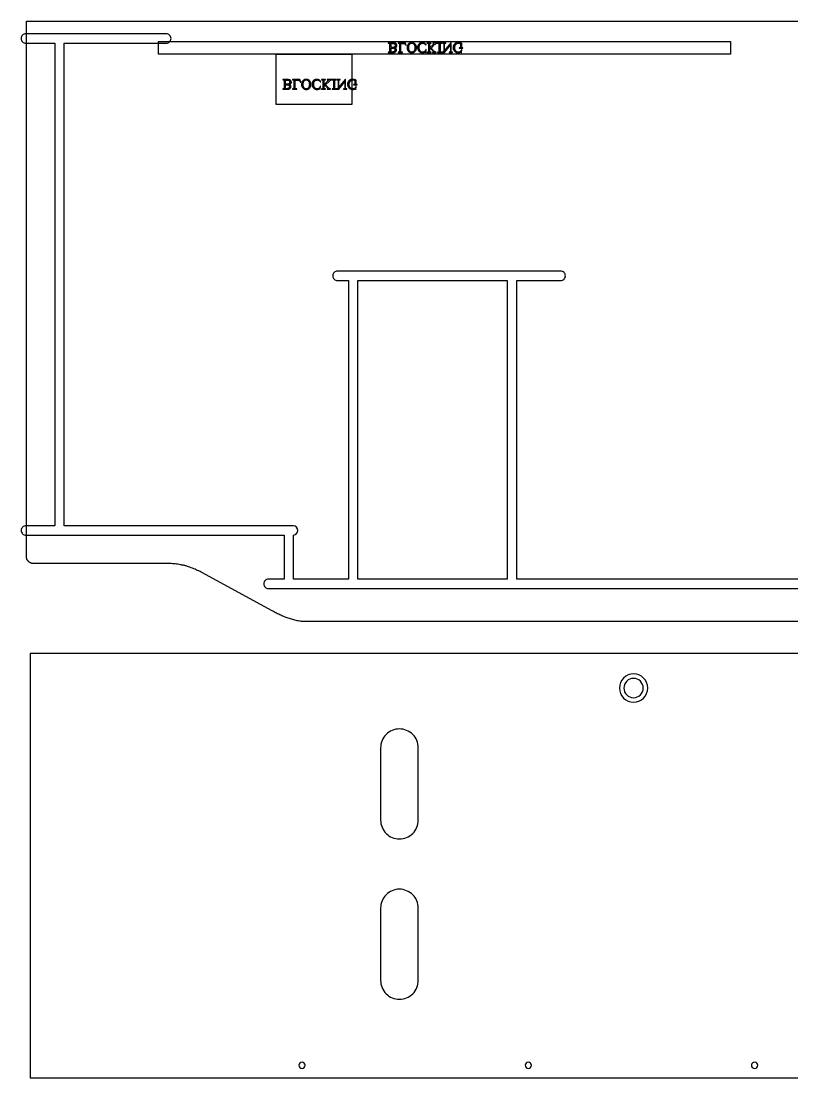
# Model space of a CAD drawing. Extents: x 3 to 160, y -23 to 46.
# Drawn here: x 97.92 to 128.57, y 2.92 to 44.93 of the extents above; entities that cross this region are included whole.
import ezdxf

# ---------------------------------------------------------------- set-up
doc = ezdxf.new("R2010")
doc.units = 0
doc.layers.add('LAYER_1', color=18, linetype='CONTINUOUS')

msp = doc.modelspace()

# ---------------------------------------------------------------- linework, layer by layer
at = {"layer": 'LAYER_1'}
msp.add_lwpolyline([(134.63, 21.059), (109.255, 21.059), (109.21, 21.06), (109.165, 21.062), (109.12, 21.065), (109.075, 21.069), (109.03, 21.074), (108.985, 21.08), (108.941, 21.087), (108.896, 21.095), (108.852, 21.104), (108.808, 21.114), (108.764, 21.125), (108.72, 21.137), (108.676, 21.15), (108.632, 21.163), (108.589, 21.177), (108.545, 21.192), (108.502, 21.207), (108.459, 21.223), (108.416, 21.24), (108.373, 21.257), (108.331, 21.275), (108.289, 21.293), (108.247, 21.312), (108.205, 21.331), (108.163, 21.351), (108.122, 21.371), (108.081, 21.391), (108.04, 21.412), (108, 21.433), (107.959, 21.454), (107.88, 21.497), (105.13, 22.997), (105.082, 23.023), (105.034, 23.048), (104.985, 23.072), (104.936, 23.096), (104.887, 23.119), (104.837, 23.141), (104.787, 23.163), (104.736, 23.183), (104.685, 23.203), (104.634, 23.221), (104.582, 23.239), (104.53, 23.255), (104.504, 23.263), (104.477, 23.27), (104.451, 23.278), (104.424, 23.285), (104.398, 23.291), (104.371, 23.298), (104.344, 23.304), (104.317, 23.309), (104.29, 23.315), (104.264, 23.32), (104.21, 23.329), (104.155, 23.337), (104.101, 23.344), (104.046, 23.35), (103.991, 23.355), (103.935, 23.359), (103.88, 23.363), (103.825, 23.365), (103.77, 23.368), (103.715, 23.369), (103.66, 23.37), (103.55, 23.372), (103.442, 23.372), (98.38, 23.372), (98.369, 23.372), (98.357, 23.373), (98.346, 23.375), (98.335, 23.378), (98.324, 23.381), (98.313, 23.385), (98.302, 23.389), (98.291, 23.394), (98.28, 23.4), (98.269, 23.406), (98.259, 23.413), (98.249, 23.42), (98.239, 23.428), (98.229, 23.436), (98.22, 23.444), (98.211, 23.453), (98.202, 23.462), (98.193, 23.471), (98.185, 23.481), (98.178, 23.491), (98.171, 23.501), (98.164, 23.512), (98.158, 23.522), (98.152, 23.533), (98.147, 23.544), (98.143, 23.555), (98.139, 23.566), (98.136, 23.577), (98.133, 23.588), (98.131, 23.6), (98.13, 23.611), (98.13, 23.622), (98.13, 44.934), (152.473, 44.934)], dxfattribs=at)
msp.add_lwpolyline([(134.63, 21.059), (109.255, 21.059), (109.21, 21.06), (109.165, 21.062), (109.12, 21.065), (109.075, 21.069), (109.03, 21.074), (108.985, 21.08), (108.941, 21.087), (108.896, 21.095), (108.852, 21.104), (108.808, 21.114), (108.764, 21.125), (108.72, 21.137), (108.676, 21.15), (108.632, 21.163), (108.589, 21.177), (108.545, 21.192), (108.502, 21.207), (108.459, 21.223), (108.416, 21.24), (108.373, 21.257), (108.331, 21.275), (108.289, 21.293), (108.247, 21.312), (108.205, 21.331), (108.163, 21.351), (108.122, 21.371), (108.081, 21.391), (108.04, 21.412), (108, 21.433), (107.959, 21.454), (107.88, 21.497), (105.13, 22.997), (105.082, 23.023), (105.034, 23.048), (104.985, 23.072), (104.936, 23.096), (104.887, 23.119), (104.837, 23.141), (104.787, 23.163), (104.736, 23.183), (104.685, 23.203), (104.634, 23.221), (104.582, 23.239), (104.53, 23.255), (104.504, 23.263), (104.477, 23.27), (104.451, 23.278), (104.424, 23.285), (104.398, 23.291), (104.371, 23.298), (104.344, 23.304), (104.317, 23.309), (104.29, 23.315), (104.264, 23.32), (104.21, 23.329), (104.155, 23.337), (104.101, 23.344), (104.046, 23.35), (103.991, 23.355), (103.935, 23.359), (103.88, 23.363), (103.825, 23.365), (103.77, 23.368), (103.715, 23.369), (103.66, 23.37), (103.55, 23.372), (103.442, 23.372), (98.38, 23.372), (98.369, 23.372), (98.357, 23.373), (98.346, 23.375), (98.335, 23.378), (98.324, 23.381), (98.313, 23.385), (98.302, 23.389), (98.291, 23.394), (98.28, 23.4), (98.269, 23.406), (98.259, 23.413), (98.249, 23.42), (98.239, 23.428), (98.229, 23.436), (98.22, 23.444), (98.211, 23.453), (98.202, 23.462), (98.193, 23.471), (98.185, 23.481), (98.178, 23.491), (98.171, 23.501), (98.164, 23.512), (98.158, 23.522), (98.152, 23.533), (98.147, 23.544), (98.143, 23.555), (98.139, 23.566), (98.136, 23.577), (98.133, 23.588), (98.131, 23.6), (98.13, 23.611), (98.13, 23.622), (98.13, 44.934), (152.473, 44.934)], dxfattribs=at)
msp.add_lwpolyline([(134.63, 21.059), (109.255, 21.059), (109.21, 21.06), (109.165, 21.062), (109.12, 21.065), (109.075, 21.069), (109.03, 21.074), (108.985, 21.08), (108.941, 21.087), (108.896, 21.095), (108.852, 21.104), (108.808, 21.114), (108.764, 21.125), (108.72, 21.137), (108.676, 21.15), (108.632, 21.163), (108.589, 21.177), (108.545, 21.192), (108.502, 21.207), (108.459, 21.223), (108.416, 21.24), (108.373, 21.257), (108.331, 21.275), (108.289, 21.293), (108.247, 21.312), (108.205, 21.331), (108.163, 21.351), (108.122, 21.371), (108.081, 21.391), (108.04, 21.412), (108, 21.433), (107.959, 21.454), (107.88, 21.497), (105.13, 22.997), (105.082, 23.023), (105.034, 23.048), (104.985, 23.072), (104.936, 23.096), (104.887, 23.119), (104.837, 23.141), (104.787, 23.163), (104.736, 23.183), (104.685, 23.203), (104.634, 23.221), (104.582, 23.239), (104.53, 23.255), (104.504, 23.263), (104.477, 23.27), (104.451, 23.278), (104.424, 23.285), (104.398, 23.291), (104.371, 23.298), (104.344, 23.304), (104.317, 23.309), (104.29, 23.315), (104.264, 23.32), (104.21, 23.329), (104.155, 23.337), (104.101, 23.344), (104.046, 23.35), (103.991, 23.355), (103.935, 23.359), (103.88, 23.363), (103.825, 23.365), (103.77, 23.368), (103.715, 23.369), (103.66, 23.37), (103.55, 23.372), (103.442, 23.372), (98.38, 23.372), (98.369, 23.372), (98.357, 23.373), (98.346, 23.375), (98.335, 23.378), (98.324, 23.381), (98.313, 23.385), (98.302, 23.389), (98.291, 23.394), (98.28, 23.4), (98.269, 23.406), (98.259, 23.413), (98.249, 23.42), (98.239, 23.428), (98.229, 23.436), (98.22, 23.444), (98.211, 23.453), (98.202, 23.462), (98.193, 23.471), (98.185, 23.481), (98.178, 23.491), (98.171, 23.501), (98.164, 23.512), (98.158, 23.522), (98.152, 23.533), (98.147, 23.544), (98.143, 23.555), (98.139, 23.566), (98.136, 23.577), (98.133, 23.588), (98.131, 23.6), (98.13, 23.611), (98.13, 23.622), (98.13, 44.934), (152.473, 44.934)], dxfattribs=at)
msp.add_lwpolyline([(134.9, 22.747), (117.637, 22.747), (117.63, 22.747), (117.63, 34.622), (117.632, 34.622), (119.131, 34.622), (119.38, 34.622, 0.414214), (119.567, 34.809, 0.414214), (119.38, 34.997), (119.245, 34.997), (110.738, 34.997), (110.504, 34.997, 0.414214), (110.317, 34.809, 0.414214), (110.504, 34.622), (110.7, 34.622), (110.942, 34.622), (110.942, 34.619), (110.942, 22.749), (110.94, 22.747), (108.755, 22.747), (108.755, 24.498), (108.755, 24.498, 0.385964), (108.925, 24.684, 0.386099), (108.755, 24.871), (108.751, 24.872), (108.746, 24.872), (99.633, 24.872), (99.63, 24.879), (99.63, 44.054), (99.632, 44.059), (103.638, 44.059), (103.692, 44.059, 0.414214), (103.88, 44.247, 0.414214), (103.692, 44.434), (103.616, 44.434), (98.13, 44.434), (98.106, 44.435, 0.414214), (97.919, 44.247, 0.414214), (98.106, 44.06), (98.13, 44.059), (99.253, 44.059), (99.255, 44.054), (99.255, 24.879), (99.25, 24.872), (98.13, 24.872), (98.11, 24.872, 0.414214), (97.923, 24.684, 0.414214), (98.11, 24.497), (98.131, 24.497), (108.379, 24.497), (108.379, 24.497), (108.379, 22.747), (107.787, 22.747), (107.755, 22.747, 0.414214), (107.567, 22.56, 0.414214), (107.755, 22.372), (107.784, 22.372), (134.9, 22.372)], format="xyb", dxfattribs=at)
for points in [[(103.38, 44.122), (126.13, 44.122), (126.13, 43.622), (103.38, 43.622)], [(103.38, 44.122), (126.13, 44.122), (126.13, 43.622), (103.38, 43.622)], [(112.779, 43.875), (112.788, 43.878), (112.797, 43.88), (112.806, 43.883), (112.813, 43.886), (112.82, 43.89), (112.827, 43.894), (112.833, 43.898), (112.838, 43.903), (112.844, 43.909), (112.85, 43.916), (112.855, 43.924), (112.859, 43.931), (112.862, 43.94), (112.864, 43.948), (112.865, 43.957), (112.865, 43.966), (112.865, 43.973), (112.864, 43.98), (112.863, 43.987), (112.861, 43.994), (112.858, 44.001), (112.855, 44.007), (112.852, 44.014), (112.847, 44.021), (112.843, 44.027), (112.838, 44.033), (112.832, 44.038), (112.826, 44.043), (112.82, 44.048), (112.813, 44.052), (112.806, 44.055), (112.798, 44.059), (112.789, 44.062), (112.78, 44.064), (112.77, 44.066), (112.758, 44.068), (112.746, 44.069), (112.732, 44.07), (112.717, 44.07), (112.702, 44.071), (112.521, 44.071), (112.521, 44.06), (112.536, 44.06), (112.541, 44.06), (112.547, 44.059), (112.552, 44.058), (112.556, 44.056), (112.56, 44.054), (112.564, 44.052), (112.567, 44.049), (112.57, 44.045), (112.572, 44.042), (112.573, 44.039), (112.574, 44.034), (112.575, 44.03), (112.576, 44.018), (112.577, 44.003), (112.577, 43.756), (112.576, 43.74), (112.575, 43.733), (112.575, 43.727), (112.573, 43.722), (112.572, 43.717), (112.57, 43.714), (112.568, 43.711), (112.565, 43.708), (112.562, 43.706), (112.559, 43.703), (112.555, 43.702), (112.55, 43.7), (112.546, 43.699), (112.541, 43.699), (112.536, 43.699), (112.521, 43.699), (112.521, 43.688), (112.687, 43.688), (112.709, 43.689), (112.728, 43.69), (112.746, 43.692), (112.754, 43.693), (112.761, 43.695), (112.771, 43.698), (112.781, 43.701), (112.79, 43.705), (112.798, 43.709), (112.806, 43.714), (112.813, 43.719), (112.819, 43.725), (112.825, 43.731), (112.831, 43.737), (112.835, 43.744), (112.839, 43.751), (112.842, 43.759), (112.845, 43.766), (112.846, 43.774), (112.847, 43.782), (112.848, 43.79), (112.847, 43.797), (112.847, 43.804), (112.845, 43.811), (112.843, 43.818), (112.841, 43.824), (112.838, 43.83), (112.834, 43.836), (112.83, 43.842), (112.826, 43.847), (112.82, 43.852), (112.815, 43.857), (112.809, 43.862), (112.802, 43.866), (112.795, 43.869), (112.787, 43.873)], [(112.631, 44.043), (112.647, 44.046), (112.663, 44.049), (112.679, 44.05), (112.695, 44.051), (112.708, 44.05), (112.719, 44.049), (112.73, 44.047), (112.74, 44.045), (112.75, 44.042), (112.758, 44.038), (112.766, 44.033), (112.773, 44.028), (112.779, 44.022), (112.785, 44.015), (112.79, 44.009), (112.793, 44.002), (112.796, 43.995), (112.798, 43.987), (112.8, 43.979), (112.8, 43.971), (112.8, 43.965), (112.799, 43.96), (112.798, 43.954), (112.797, 43.949), (112.795, 43.944), (112.793, 43.938), (112.791, 43.933), (112.788, 43.928), (112.785, 43.923), (112.781, 43.918), (112.777, 43.914), (112.772, 43.91), (112.767, 43.906), (112.761, 43.902), (112.755, 43.899), (112.748, 43.896), (112.741, 43.893), (112.734, 43.89), (112.726, 43.888), (112.718, 43.887), (112.709, 43.885), (112.7, 43.884), (112.691, 43.884), (112.681, 43.884), (112.664, 43.884), (112.651, 43.884), (112.64, 43.885), (112.631, 43.886)], [(112.631, 43.86), (112.642, 43.862), (112.655, 43.863), (112.669, 43.864), (112.684, 43.864), (112.703, 43.864), (112.712, 43.863), (112.72, 43.862), (112.728, 43.861), (112.734, 43.859), (112.74, 43.857), (112.746, 43.855), (112.751, 43.853), (112.756, 43.85), (112.76, 43.847), (112.764, 43.844), (112.768, 43.841), (112.772, 43.837), (112.775, 43.833), (112.778, 43.828), (112.78, 43.823), (112.783, 43.819), (112.784, 43.814), (112.786, 43.809), (112.787, 43.804), (112.788, 43.799), (112.789, 43.793), (112.789, 43.788), (112.788, 43.78), (112.787, 43.772), (112.785, 43.764), (112.782, 43.757), (112.778, 43.75), (112.773, 43.743), (112.768, 43.737), (112.761, 43.731), (112.754, 43.725), (112.746, 43.72), (112.737, 43.716), (112.728, 43.713), (112.717, 43.71), (112.706, 43.709), (112.694, 43.707), (112.682, 43.707), (112.668, 43.707), (112.655, 43.709), (112.642, 43.711), (112.631, 43.713)], [(113.228, 43.965), (113.237, 43.967), (113.205, 44.071), (112.909, 44.071), (112.909, 44.06), (112.923, 44.06), (112.929, 44.06), (112.934, 44.059), (112.939, 44.058), (112.944, 44.056), (112.948, 44.054), (112.952, 44.051), (112.955, 44.048), (112.958, 44.044), (112.959, 44.042), (112.96, 44.038), (112.961, 44.034), (112.962, 44.03), (112.963, 44.018), (112.964, 44.003), (112.964, 43.756), (112.963, 43.74), (112.962, 43.733), (112.962, 43.727), (112.961, 43.722), (112.959, 43.717), (112.958, 43.714), (112.956, 43.711), (112.953, 43.708), (112.95, 43.706), (112.946, 43.703), (112.942, 43.702), (112.938, 43.7), (112.933, 43.699), (112.928, 43.699), (112.923, 43.699), (112.909, 43.699), (112.909, 43.688), (113.082, 43.688), (113.082, 43.699), (113.068, 43.699), (113.056, 43.7), (113.046, 43.702), (113.042, 43.703), (113.039, 43.704), (113.033, 43.707), (113.029, 43.711), (113.025, 43.715), (113.022, 43.719), (113.021, 43.722), (113.02, 43.725), (113.019, 43.735), (113.018, 43.747), (113.018, 43.762), (113.018, 44.003), (113.018, 44.013), (113.019, 44.022), (113.02, 44.03), (113.022, 44.035), (113.024, 44.038), (113.027, 44.04), (113.029, 44.042), (113.033, 44.044), (113.038, 44.045), (113.047, 44.046), (113.06, 44.046), (113.077, 44.046), (113.105, 44.046), (113.125, 44.046), (113.142, 44.045), (113.149, 44.044), (113.156, 44.043), (113.162, 44.041), (113.166, 44.04), (113.171, 44.038), (113.175, 44.036), (113.179, 44.034), (113.183, 44.031), (113.187, 44.028), (113.191, 44.025), (113.199, 44.017), (113.203, 44.013), (113.206, 44.008), (113.21, 44.002), (113.214, 43.996), (113.221, 43.981)], [(113.461, 43.679), (113.47, 43.68), (113.479, 43.68), (113.488, 43.681), (113.497, 43.683), (113.506, 43.685), (113.514, 43.687), (113.523, 43.69), (113.531, 43.694), (113.539, 43.697), (113.547, 43.702), (113.554, 43.706), (113.562, 43.711), (113.569, 43.717), (113.576, 43.723), (113.583, 43.729), (113.59, 43.736), (113.597, 43.743), (113.603, 43.751), (113.609, 43.758), (113.614, 43.766), (113.619, 43.774), (113.624, 43.782), (113.628, 43.791), (113.631, 43.8), (113.634, 43.808), (113.637, 43.818), (113.64, 43.827), (113.641, 43.837), (113.643, 43.846), (113.644, 43.856), (113.645, 43.867), (113.645, 43.877), (113.645, 43.888), (113.644, 43.899), (113.643, 43.909), (113.641, 43.919), (113.639, 43.929), (113.637, 43.938), (113.634, 43.948), (113.631, 43.957), (113.627, 43.966), (113.623, 43.975), (113.619, 43.983), (113.614, 43.991), (113.609, 43.999), (113.603, 44.007), (113.596, 44.015), (113.59, 44.022), (113.583, 44.029), (113.576, 44.035), (113.568, 44.041), (113.561, 44.047), (113.553, 44.052), (113.545, 44.057), (113.537, 44.061), (113.529, 44.065), (113.521, 44.068), (113.512, 44.071), (113.503, 44.074), (113.494, 44.076), (113.485, 44.077), (113.476, 44.079), (113.466, 44.079), (113.457, 44.079), (113.447, 44.079), (113.437, 44.079), (113.428, 44.077), (113.419, 44.076), (113.41, 44.074), (113.401, 44.072), (113.392, 44.069), (113.384, 44.065), (113.376, 44.062), (113.368, 44.058), (113.36, 44.053), (113.352, 44.048), (113.345, 44.042), (113.338, 44.036), (113.331, 44.03), (113.324, 44.023), (113.317, 44.016), (113.311, 44.009), (113.306, 44.001), (113.3, 43.993), (113.296, 43.985), (113.291, 43.977), (113.287, 43.968), (113.284, 43.959), (113.281, 43.95), (113.278, 43.94), (113.275, 43.931), (113.274, 43.921), (113.272, 43.91), (113.271, 43.9), (113.27, 43.889), (113.27, 43.878), (113.27, 43.867), (113.271, 43.856), (113.272, 43.845), (113.274, 43.835), (113.276, 43.824), (113.279, 43.814), (113.282, 43.805), (113.286, 43.795), (113.29, 43.786), (113.294, 43.777), (113.3, 43.769), (113.305, 43.76), (113.311, 43.752), (113.318, 43.744), (113.325, 43.737), (113.332, 43.729), (113.339, 43.723), (113.346, 43.718), (113.353, 43.712), (113.361, 43.708), (113.368, 43.703), (113.376, 43.699), (113.383, 43.695), (113.391, 43.692), (113.4, 43.689), (113.408, 43.686), (113.416, 43.684), (113.425, 43.683), (113.434, 43.681), (113.443, 43.68), (113.452, 43.68)], [(113.456, 43.7), (113.449, 43.7), (113.443, 43.701), (113.437, 43.701), (113.431, 43.702), (113.426, 43.704), (113.42, 43.705), (113.415, 43.707), (113.41, 43.71), (113.405, 43.712), (113.4, 43.715), (113.395, 43.718), (113.39, 43.721), (113.386, 43.725), (113.382, 43.729), (113.377, 43.733), (113.373, 43.738), (113.369, 43.744), (113.364, 43.751), (113.36, 43.757), (113.357, 43.765), (113.353, 43.772), (113.35, 43.78), (113.347, 43.788), (113.344, 43.796), (113.342, 43.805), (113.34, 43.815), (113.339, 43.824), (113.337, 43.834), (113.336, 43.844), (113.335, 43.855), (113.335, 43.866), (113.335, 43.877), (113.335, 43.888), (113.335, 43.9), (113.336, 43.91), (113.337, 43.921), (113.339, 43.931), (113.34, 43.941), (113.342, 43.951), (113.345, 43.96), (113.347, 43.969), (113.35, 43.977), (113.354, 43.985), (113.357, 43.993), (113.361, 44.001), (113.365, 44.008), (113.37, 44.015), (113.375, 44.021), (113.379, 44.026), (113.383, 44.03), (113.387, 44.034), (113.391, 44.038), (113.396, 44.041), (113.401, 44.044), (113.406, 44.047), (113.411, 44.05), (113.416, 44.052), (113.421, 44.054), (113.426, 44.056), (113.432, 44.057), (113.438, 44.058), (113.444, 44.059), (113.45, 44.059), (113.456, 44.059), (113.463, 44.059), (113.469, 44.059), (113.476, 44.058), (113.482, 44.057), (113.488, 44.055), (113.494, 44.053), (113.5, 44.051), (113.505, 44.049), (113.511, 44.046), (113.516, 44.043), (113.521, 44.04), (113.526, 44.036), (113.531, 44.032), (113.536, 44.027), (113.541, 44.022), (113.545, 44.017), (113.549, 44.012), (113.553, 44.006), (113.557, 44), (113.56, 43.993), (113.564, 43.986), (113.567, 43.979), (113.569, 43.971), (113.571, 43.963), (113.574, 43.955), (113.575, 43.946), (113.577, 43.937), (113.578, 43.927), (113.579, 43.917), (113.58, 43.907), (113.58, 43.885), (113.58, 43.873), (113.58, 43.861), (113.579, 43.85), (113.578, 43.839), (113.576, 43.828), (113.575, 43.818), (113.573, 43.808), (113.571, 43.799), (113.568, 43.79), (113.565, 43.782), (113.562, 43.773), (113.558, 43.766), (113.555, 43.758), (113.551, 43.751), (113.546, 43.745), (113.542, 43.738), (113.538, 43.734), (113.533, 43.729), (113.529, 43.725), (113.525, 43.722), (113.52, 43.718), (113.515, 43.715), (113.51, 43.712), (113.505, 43.71), (113.499, 43.707), (113.494, 43.705), (113.488, 43.704), (113.482, 43.702), (113.476, 43.701), (113.469, 43.701), (113.463, 43.7)], [(114.015, 43.679), (114.024, 43.809), (114.015, 43.809), (114.01, 43.795), (114.005, 43.782), (114, 43.77), (113.994, 43.759), (113.987, 43.749), (113.98, 43.74), (113.973, 43.732), (113.965, 43.725), (113.957, 43.719), (113.948, 43.714), (113.939, 43.71), (113.929, 43.706), (113.919, 43.703), (113.909, 43.701), (113.898, 43.7), (113.887, 43.7), (113.878, 43.7), (113.869, 43.701), (113.86, 43.702), (113.851, 43.705), (113.842, 43.707), (113.834, 43.711), (113.826, 43.715), (113.818, 43.719), (113.811, 43.724), (113.804, 43.73), (113.797, 43.737), (113.791, 43.744), (113.785, 43.752), (113.78, 43.761), (113.775, 43.77), (113.77, 43.781), (113.766, 43.792), (113.762, 43.803), (113.759, 43.815), (113.757, 43.828), (113.755, 43.842), (113.753, 43.856), (113.753, 43.871), (113.752, 43.886), (113.753, 43.899), (113.753, 43.911), (113.755, 43.923), (113.756, 43.934), (113.759, 43.945), (113.762, 43.956), (113.765, 43.966), (113.769, 43.976), (113.773, 43.985), (113.778, 43.994), (113.784, 44.002), (113.79, 44.01), (113.796, 44.017), (113.803, 44.023), (113.811, 44.029), (113.819, 44.034), (113.828, 44.039), (113.836, 44.043), (113.845, 44.047), (113.855, 44.05), (113.864, 44.052), (113.874, 44.053), (113.885, 44.054), (113.895, 44.055), (113.904, 44.054), (113.913, 44.054), (113.922, 44.052), (113.93, 44.051), (113.938, 44.048), (113.946, 44.046), (113.954, 44.042), (113.961, 44.039), (113.968, 44.034), (113.976, 44.029), (113.983, 44.022), (113.991, 44.015), (113.999, 44.006), (114.007, 43.997), (114.015, 43.987), (114.024, 43.975), (114.032, 43.981), (114.025, 43.993), (114.017, 44.005), (114.009, 44.015), (114.001, 44.025), (113.993, 44.034), (113.984, 44.042), (113.975, 44.049), (113.965, 44.056), (113.955, 44.061), (113.945, 44.066), (113.934, 44.07), (113.923, 44.074), (113.912, 44.076), (113.9, 44.078), (113.887, 44.079), (113.874, 44.079), (113.862, 44.079), (113.851, 44.078), (113.84, 44.077), (113.829, 44.075), (113.819, 44.073), (113.809, 44.07), (113.799, 44.066), (113.79, 44.062), (113.781, 44.057), (113.772, 44.052), (113.764, 44.046), (113.756, 44.04), (113.748, 44.033), (113.741, 44.025), (113.734, 44.017), (113.727, 44.009), (113.722, 44.002), (113.718, 43.996), (113.714, 43.989), (113.71, 43.982), (113.706, 43.974), (113.703, 43.967), (113.7, 43.959), (113.698, 43.952), (113.695, 43.944), (113.693, 43.936), (113.692, 43.928), (113.69, 43.92), (113.689, 43.911), (113.689, 43.903), (113.688, 43.894), (113.688, 43.885), (113.688, 43.871), (113.69, 43.857), (113.692, 43.844), (113.694, 43.83), (113.698, 43.817), (113.702, 43.805), (113.708, 43.792), (113.714, 43.78), (113.72, 43.768), (113.728, 43.758), (113.736, 43.747), (113.744, 43.738), (113.753, 43.729), (113.763, 43.72), (113.773, 43.713), (113.784, 43.706), (113.796, 43.7), (113.807, 43.694), (113.819, 43.69), (113.831, 43.686), (113.844, 43.683), (113.856, 43.681), (113.869, 43.68), (113.883, 43.679), (113.893, 43.68), (113.903, 43.681), (113.914, 43.682), (113.924, 43.685), (113.934, 43.687), (113.944, 43.691), (113.954, 43.695), (113.964, 43.7), (113.97, 43.702), (113.975, 43.704), (113.978, 43.706), (113.981, 43.706), (113.985, 43.706), (113.988, 43.705), (113.992, 43.703), (113.995, 43.701), (113.998, 43.696), (114.001, 43.691), (114.003, 43.686), (114.005, 43.679)], [(114.225, 43.859), (114.366, 43.999), (114.383, 44.015), (114.391, 44.022), (114.398, 44.028), (114.406, 44.033), (114.412, 44.038), (114.419, 44.043), (114.425, 44.046), (114.432, 44.049), (114.438, 44.052), (114.444, 44.054), (114.45, 44.056), (114.456, 44.057), (114.462, 44.059), (114.468, 44.06), (114.474, 44.06), (114.474, 44.071), (114.293, 44.071), (114.293, 44.06), (114.3, 44.06), (114.307, 44.059), (114.312, 44.057), (114.316, 44.055), (114.319, 44.052), (114.321, 44.049), (114.323, 44.046), (114.323, 44.042), (114.323, 44.039), (114.323, 44.036), (114.322, 44.033), (114.321, 44.03), (114.318, 44.027), (114.315, 44.023), (114.303, 44.01), (114.171, 43.88), (114.171, 44.003), (114.171, 44.016), (114.172, 44.027), (114.173, 44.035), (114.175, 44.041), (114.176, 44.045), (114.179, 44.048), (114.182, 44.051), (114.186, 44.053), (114.193, 44.056), (114.199, 44.059), (114.205, 44.06), (114.212, 44.06), (114.225, 44.06), (114.225, 44.071), (114.062, 44.071), (114.062, 44.06), (114.076, 44.06), (114.081, 44.06), (114.087, 44.059), (114.092, 44.058), (114.096, 44.057), (114.1, 44.055), (114.104, 44.052), (114.107, 44.05), (114.11, 44.046), (114.112, 44.044), (114.113, 44.04), (114.114, 44.036), (114.115, 44.031), (114.116, 44.019), (114.117, 44.003), (114.117, 43.756), (114.117, 43.743), (114.116, 43.732), (114.115, 43.723), (114.113, 43.717), (114.111, 43.714), (114.109, 43.711), (114.106, 43.708), (114.102, 43.705), (114.095, 43.702), (114.089, 43.7), (114.082, 43.699), (114.076, 43.699), (114.062, 43.699), (114.062, 43.688), (114.225, 43.688), (114.225, 43.699), (114.212, 43.699), (114.206, 43.699), (114.199, 43.7), (114.193, 43.702), (114.186, 43.705), (114.182, 43.708), (114.179, 43.711), (114.176, 43.714), (114.174, 43.719), (114.173, 43.724), (114.172, 43.732), (114.171, 43.743), (114.171, 43.756), (114.171, 43.873), (114.21, 43.837), (114.247, 43.802), (114.263, 43.787), (114.277, 43.773), (114.288, 43.761), (114.298, 43.751), (114.305, 43.742), (114.311, 43.735), (114.314, 43.729), (114.317, 43.724), (114.318, 43.719), (114.318, 43.715), (114.318, 43.712), (114.317, 43.709), (114.315, 43.706), (114.313, 43.704), (114.309, 43.701), (114.305, 43.7), (114.299, 43.699), (114.293, 43.699), (114.284, 43.699), (114.284, 43.688), (114.424, 43.688), (114.424, 43.699), (114.418, 43.699), (114.412, 43.7), (114.407, 43.701), (114.402, 43.702), (114.396, 43.704), (114.39, 43.707), (114.384, 43.71), (114.377, 43.714), (114.369, 43.719), (114.36, 43.726), (114.351, 43.733), (114.341, 43.743), (114.323, 43.76), (114.283, 43.8)], [(114.648, 44.06), (114.648, 44.071), (114.484, 44.071), (114.484, 44.06), (114.498, 44.06), (114.503, 44.06), (114.509, 44.059), (114.514, 44.058), (114.518, 44.057), (114.522, 44.055), (114.526, 44.052), (114.529, 44.05), (114.532, 44.046), (114.534, 44.044), (114.535, 44.04), (114.536, 44.036), (114.537, 44.031), (114.538, 44.019), (114.539, 44.003), (114.539, 43.756), (114.539, 43.743), (114.538, 43.732), (114.537, 43.723), (114.535, 43.718), (114.533, 43.714), (114.531, 43.711), (114.528, 43.708), (114.524, 43.705), (114.517, 43.702), (114.511, 43.7), (114.504, 43.699), (114.498, 43.699), (114.484, 43.699), (114.484, 43.688), (114.648, 43.688), (114.648, 43.699), (114.634, 43.699), (114.628, 43.699), (114.623, 43.699), (114.618, 43.701), (114.614, 43.702), (114.61, 43.704), (114.606, 43.706), (114.603, 43.709), (114.6, 43.712), (114.598, 43.715), (114.597, 43.719), (114.596, 43.723), (114.595, 43.728), (114.594, 43.734), (114.593, 43.74), (114.593, 43.756), (114.593, 44.003), (114.593, 44.016), (114.594, 44.027), (114.595, 44.035), (114.597, 44.041), (114.598, 44.045), (114.601, 44.048), (114.604, 44.051), (114.608, 44.053), (114.615, 44.056), (114.621, 44.059), (114.627, 44.06), (114.634, 44.06)], [(114.654, 43.688), (114.758, 43.688), (114.992, 43.975), (114.992, 43.754), (114.992, 43.738), (114.991, 43.732), (114.99, 43.726), (114.989, 43.721), (114.988, 43.716), (114.986, 43.713), (114.984, 43.71), (114.981, 43.708), (114.978, 43.705), (114.975, 43.703), (114.971, 43.702), (114.966, 43.7), (114.962, 43.699), (114.957, 43.699), (114.951, 43.699), (114.938, 43.699), (114.938, 43.688), (115.071, 43.688), (115.071, 43.699), (115.058, 43.699), (115.052, 43.699), (115.046, 43.7), (115.041, 43.701), (115.037, 43.702), (115.033, 43.704), (115.029, 43.707), (115.026, 43.71), (115.023, 43.713), (115.022, 43.716), (115.02, 43.719), (115.019, 43.723), (115.018, 43.728), (115.017, 43.74), (115.017, 43.754), (115.017, 44.077), (115.007, 44.077), (114.755, 43.769), (114.755, 44.004), (114.755, 44.02), (114.756, 44.027), (114.756, 44.033), (114.758, 44.038), (114.759, 44.042), (114.76, 44.046), (114.762, 44.048), (114.765, 44.051), (114.768, 44.054), (114.772, 44.056), (114.776, 44.057), (114.78, 44.059), (114.785, 44.06), (114.79, 44.06), (114.795, 44.06), (114.809, 44.06), (114.809, 44.071), (114.676, 44.071), (114.676, 44.06), (114.689, 44.06), (114.695, 44.06), (114.7, 44.059), (114.705, 44.058), (114.71, 44.057), (114.714, 44.055), (114.718, 44.052), (114.721, 44.049), (114.724, 44.046), (114.725, 44.043), (114.726, 44.04), (114.727, 44.036), (114.728, 44.031), (114.729, 44.019), (114.73, 44.004), (114.73, 43.738), (114.722, 43.729), (114.715, 43.722), (114.709, 43.717), (114.704, 43.713), (114.7, 43.71), (114.694, 43.707), (114.687, 43.704), (114.679, 43.701), (114.675, 43.7), (114.669, 43.699), (114.662, 43.699), (114.654, 43.699)], [(115.434, 43.679), (115.444, 43.8), (115.434, 43.8), (115.43, 43.789), (115.426, 43.779), (115.421, 43.769), (115.417, 43.761), (115.412, 43.752), (115.406, 43.745), (115.401, 43.738), (115.395, 43.732), (115.386, 43.724), (115.377, 43.718), (115.367, 43.712), (115.356, 43.707), (115.345, 43.704), (115.333, 43.701), (115.321, 43.7), (115.307, 43.699), (115.298, 43.699), (115.29, 43.7), (115.281, 43.701), (115.273, 43.703), (115.265, 43.705), (115.258, 43.707), (115.25, 43.71), (115.243, 43.714), (115.236, 43.717), (115.23, 43.722), (115.224, 43.727), (115.218, 43.732), (115.212, 43.737), (115.206, 43.743), (115.201, 43.75), (115.196, 43.757), (115.189, 43.769), (115.182, 43.783), (115.177, 43.796), (115.172, 43.81), (115.169, 43.825), (115.166, 43.841), (115.165, 43.857), (115.164, 43.873), (115.165, 43.887), (115.166, 43.9), (115.167, 43.913), (115.17, 43.926), (115.173, 43.938), (115.176, 43.95), (115.181, 43.962), (115.186, 43.973), (115.191, 43.984), (115.197, 43.994), (115.203, 44.004), (115.21, 44.012), (115.217, 44.02), (115.225, 44.027), (115.233, 44.034), (115.241, 44.039), (115.25, 44.044), (115.258, 44.048), (115.267, 44.052), (115.276, 44.055), (115.285, 44.057), (115.293, 44.059), (115.302, 44.06), (115.311, 44.06), (115.322, 44.06), (115.332, 44.059), (115.342, 44.057), (115.352, 44.055), (115.362, 44.052), (115.372, 44.048), (115.381, 44.044), (115.39, 44.039), (115.39, 43.929), (115.39, 43.915), (115.389, 43.905), (115.388, 43.897), (115.387, 43.893), (115.386, 43.891), (115.384, 43.887), (115.38, 43.883), (115.377, 43.88), (115.372, 43.877), (115.367, 43.875), (115.36, 43.874), (115.351, 43.873), (115.34, 43.873), (115.34, 43.862), (115.488, 43.862), (115.488, 43.873), (115.481, 43.873), (115.476, 43.873), (115.471, 43.874), (115.467, 43.875), (115.463, 43.876), (115.459, 43.878), (115.456, 43.881), (115.453, 43.884), (115.451, 43.887), (115.45, 43.89), (115.449, 43.894), (115.447, 43.903), (115.446, 43.914), (115.445, 43.929), (115.445, 44.046), (115.429, 44.054), (115.413, 44.061), (115.397, 44.067), (115.381, 44.071), (115.365, 44.075), (115.348, 44.077), (115.33, 44.079), (115.311, 44.079), (115.297, 44.079), (115.284, 44.078), (115.271, 44.077), (115.259, 44.075), (115.247, 44.072), (115.235, 44.069), (115.224, 44.066), (115.214, 44.062), (115.203, 44.057), (115.193, 44.052), (115.184, 44.046), (115.175, 44.039), (115.166, 44.033), (115.158, 44.025), (115.15, 44.017), (115.143, 44.008), (115.137, 44.002), (115.133, 43.995), (115.128, 43.988), (115.124, 43.981), (115.12, 43.973), (115.116, 43.966), (115.113, 43.959), (115.11, 43.951), (115.108, 43.943), (115.106, 43.935), (115.104, 43.927), (115.102, 43.919), (115.101, 43.911), (115.1, 43.903), (115.1, 43.894), (115.1, 43.885), (115.1, 43.873), (115.101, 43.86), (115.103, 43.848), (115.106, 43.836), (115.109, 43.824), (115.113, 43.812), (115.118, 43.8), (115.124, 43.789), (115.131, 43.775), (115.14, 43.763), (115.148, 43.751), (115.158, 43.74), (115.168, 43.73), (115.179, 43.72), (115.191, 43.712), (115.203, 43.704), (115.214, 43.698), (115.225, 43.693), (115.236, 43.689), (115.249, 43.686), (115.261, 43.683), (115.274, 43.681), (115.288, 43.68), (115.302, 43.679), (115.312, 43.68), (115.322, 43.68), (115.331, 43.681), (115.34, 43.683), (115.349, 43.685), (115.361, 43.688), (115.374, 43.692), (115.388, 43.698), (115.402, 43.702), (115.406, 43.703), (115.41, 43.704), (115.412, 43.703), (115.415, 43.702), (115.417, 43.701), (115.419, 43.699), (115.42, 43.696), (115.422, 43.691), (115.423, 43.686), (115.423, 43.679)], [(108.067, 43.622), (111.067, 43.622), (111.067, 41.622), (108.067, 41.622)], [(108.067, 43.622), (111.067, 43.622), (111.067, 41.622), (108.067, 41.622)], [(108.581, 42.415), (108.591, 42.417), (108.6, 42.42), (108.608, 42.423), (108.616, 42.426), (108.623, 42.43), (108.629, 42.434), (108.635, 42.438), (108.64, 42.442), (108.647, 42.449), (108.652, 42.456), (108.657, 42.463), (108.661, 42.471), (108.664, 42.479), (108.666, 42.488), (108.667, 42.497), (108.668, 42.506), (108.667, 42.513), (108.667, 42.52), (108.665, 42.527), (108.663, 42.534), (108.661, 42.54), (108.658, 42.547), (108.654, 42.554), (108.65, 42.56), (108.645, 42.567), (108.64, 42.572), (108.634, 42.578), (108.628, 42.583), (108.622, 42.587), (108.615, 42.592), (108.608, 42.595), (108.6, 42.598), (108.592, 42.601), (108.582, 42.604), (108.572, 42.606), (108.56, 42.607), (108.548, 42.609), (108.534, 42.61), (108.52, 42.61), (108.504, 42.61), (108.324, 42.61), (108.324, 42.6), (108.338, 42.6), (108.344, 42.6), (108.349, 42.599), (108.354, 42.598), (108.359, 42.596), (108.363, 42.594), (108.366, 42.591), (108.37, 42.588), (108.372, 42.585), (108.374, 42.582), (108.375, 42.578), (108.376, 42.574), (108.377, 42.569), (108.379, 42.557), (108.379, 42.543), (108.379, 42.296), (108.378, 42.279), (108.378, 42.273), (108.377, 42.267), (108.376, 42.261), (108.374, 42.257), (108.373, 42.253), (108.371, 42.251), (108.368, 42.248), (108.365, 42.245), (108.361, 42.243), (108.357, 42.241), (108.353, 42.24), (108.348, 42.239), (108.343, 42.238), (108.338, 42.238), (108.324, 42.238), (108.324, 42.228), (108.489, 42.228), (108.511, 42.228), (108.531, 42.23), (108.548, 42.232), (108.556, 42.233), (108.563, 42.235), (108.573, 42.237), (108.583, 42.241), (108.592, 42.244), (108.6, 42.249), (108.608, 42.253), (108.615, 42.259), (108.622, 42.264), (108.628, 42.271), (108.633, 42.277), (108.637, 42.284), (108.641, 42.291), (108.644, 42.298), (108.647, 42.306), (108.649, 42.314), (108.65, 42.322), (108.65, 42.33), (108.65, 42.337), (108.649, 42.344), (108.648, 42.351), (108.646, 42.357), (108.643, 42.364), (108.64, 42.37), (108.637, 42.376), (108.633, 42.381), (108.628, 42.387), (108.623, 42.392), (108.617, 42.397), (108.611, 42.401), (108.604, 42.405), (108.597, 42.409), (108.589, 42.412)], [(108.433, 42.583), (108.449, 42.586), (108.466, 42.588), (108.482, 42.59), (108.498, 42.59), (108.51, 42.59), (108.522, 42.589), (108.533, 42.587), (108.543, 42.585), (108.552, 42.581), (108.561, 42.577), (108.568, 42.573), (108.576, 42.567), (108.582, 42.561), (108.587, 42.555), (108.592, 42.549), (108.596, 42.542), (108.599, 42.534), (108.601, 42.527), (108.602, 42.519), (108.602, 42.511), (108.602, 42.505), (108.602, 42.499), (108.601, 42.494), (108.599, 42.489), (108.598, 42.483), (108.596, 42.478), (108.593, 42.473), (108.59, 42.468), (108.587, 42.463), (108.583, 42.458), (108.579, 42.453), (108.574, 42.449), (108.569, 42.445), (108.563, 42.442), (108.557, 42.438), (108.551, 42.435), (108.544, 42.432), (108.536, 42.43), (108.528, 42.428), (108.52, 42.426), (108.511, 42.425), (108.502, 42.424), (108.493, 42.424), (108.483, 42.423), (108.467, 42.423), (108.453, 42.424), (108.442, 42.425), (108.433, 42.426)], [(109.031, 42.505), (109.04, 42.507), (109.007, 42.61), (108.711, 42.61), (108.711, 42.6), (108.725, 42.6), (108.731, 42.6), (108.737, 42.599), (108.742, 42.598), (108.746, 42.596), (108.75, 42.594), (108.754, 42.591), (108.757, 42.588), (108.76, 42.584), (108.761, 42.582), (108.763, 42.578), (108.764, 42.574), (108.764, 42.569), (108.766, 42.557), (108.766, 42.542), (108.766, 42.296), (108.765, 42.279), (108.765, 42.272), (108.764, 42.266), (108.763, 42.261), (108.761, 42.257), (108.76, 42.253), (108.758, 42.251), (108.755, 42.248), (108.752, 42.245), (108.748, 42.243), (108.744, 42.241), (108.74, 42.24), (108.736, 42.239), (108.731, 42.238), (108.725, 42.238), (108.711, 42.238), (108.711, 42.228), (108.884, 42.228), (108.884, 42.238), (108.87, 42.239), (108.858, 42.24), (108.849, 42.241), (108.845, 42.243), (108.841, 42.244), (108.836, 42.247), (108.831, 42.251), (108.827, 42.255), (108.825, 42.259), (108.824, 42.262), (108.823, 42.265), (108.821, 42.274), (108.82, 42.287), (108.82, 42.302), (108.82, 42.542), (108.82, 42.553), (108.821, 42.562), (108.823, 42.569), (108.825, 42.575), (108.827, 42.577), (108.829, 42.58), (108.832, 42.582), (108.835, 42.583), (108.84, 42.585), (108.85, 42.585), (108.862, 42.586), (108.879, 42.586), (108.907, 42.586), (108.927, 42.586), (108.944, 42.584), (108.952, 42.584), (108.958, 42.582), (108.964, 42.581), (108.969, 42.58), (108.973, 42.578), (108.977, 42.576), (108.982, 42.573), (108.986, 42.571), (108.99, 42.568), (108.994, 42.564), (109.001, 42.557), (109.005, 42.552), (109.009, 42.547), (109.012, 42.542), (109.016, 42.535), (109.023, 42.521)], [(109.264, 42.219), (109.273, 42.219), (109.282, 42.22), (109.291, 42.221), (109.3, 42.223), (109.308, 42.225), (109.317, 42.227), (109.325, 42.23), (109.333, 42.233), (109.341, 42.237), (109.349, 42.241), (109.357, 42.246), (109.364, 42.251), (109.371, 42.256), (109.379, 42.262), (109.386, 42.269), (109.393, 42.276), (109.399, 42.283), (109.405, 42.29), (109.411, 42.298), (109.416, 42.306), (109.421, 42.314), (109.426, 42.322), (109.43, 42.331), (109.434, 42.339), (109.437, 42.348), (109.44, 42.357), (109.442, 42.367), (109.444, 42.376), (109.445, 42.386), (109.446, 42.396), (109.447, 42.406), (109.447, 42.417), (109.447, 42.428), (109.446, 42.438), (109.445, 42.449), (109.444, 42.459), (109.442, 42.468), (109.439, 42.478), (109.437, 42.487), (109.433, 42.497), (109.43, 42.506), (109.426, 42.514), (109.421, 42.523), (109.416, 42.531), (109.411, 42.539), (109.405, 42.547), (109.399, 42.554), (109.392, 42.562), (109.385, 42.569), (109.378, 42.575), (109.371, 42.581), (109.363, 42.587), (109.356, 42.592), (109.348, 42.597), (109.34, 42.601), (109.331, 42.605), (109.323, 42.608), (109.314, 42.611), (109.306, 42.613), (109.297, 42.616), (109.288, 42.617), (109.278, 42.618), (109.269, 42.619), (109.259, 42.619), (109.249, 42.619), (109.24, 42.618), (109.23, 42.617), (109.221, 42.616), (109.212, 42.614), (109.203, 42.611), (109.195, 42.608), (109.186, 42.605), (109.178, 42.601), (109.17, 42.597), (109.162, 42.593), (109.155, 42.588), (109.147, 42.582), (109.14, 42.576), (109.133, 42.57), (109.126, 42.563), (109.12, 42.556), (109.114, 42.548), (109.108, 42.541), (109.103, 42.533), (109.098, 42.525), (109.094, 42.516), (109.09, 42.508), (109.086, 42.499), (109.083, 42.489), (109.08, 42.48), (109.078, 42.47), (109.076, 42.46), (109.074, 42.45), (109.073, 42.439), (109.073, 42.429), (109.073, 42.418), (109.073, 42.406), (109.074, 42.395), (109.075, 42.385), (109.076, 42.374), (109.079, 42.364), (109.081, 42.354), (109.084, 42.344), (109.088, 42.335), (109.092, 42.326), (109.097, 42.317), (109.102, 42.308), (109.107, 42.3), (109.114, 42.292), (109.12, 42.284), (109.127, 42.276), (109.135, 42.269), (109.141, 42.263), (109.148, 42.257), (109.156, 42.252), (109.163, 42.247), (109.17, 42.243), (109.178, 42.239), (109.186, 42.235), (109.194, 42.232), (109.202, 42.229), (109.21, 42.226), (109.219, 42.224), (109.227, 42.222), (109.236, 42.221), (109.245, 42.22), (109.254, 42.219)], [(109.258, 42.24), (109.252, 42.24), (109.246, 42.24), (109.24, 42.241), (109.234, 42.242), (109.228, 42.243), (109.223, 42.245), (109.217, 42.247), (109.212, 42.249), (109.207, 42.252), (109.202, 42.255), (109.197, 42.258), (109.193, 42.261), (109.188, 42.265), (109.184, 42.269), (109.18, 42.273), (109.176, 42.278), (109.171, 42.284), (109.167, 42.29), (109.163, 42.297), (109.159, 42.304), (109.155, 42.312), (109.152, 42.32), (109.149, 42.328), (109.147, 42.336), (109.145, 42.345), (109.143, 42.354), (109.141, 42.364), (109.14, 42.374), (109.139, 42.384), (109.138, 42.394), (109.137, 42.405), (109.137, 42.417), (109.137, 42.428), (109.138, 42.439), (109.139, 42.45), (109.14, 42.461), (109.141, 42.471), (109.143, 42.481), (109.145, 42.49), (109.147, 42.499), (109.15, 42.508), (109.153, 42.517), (109.156, 42.525), (109.16, 42.533), (109.164, 42.54), (109.168, 42.547), (109.172, 42.554), (109.177, 42.561), (109.181, 42.565), (109.185, 42.57), (109.189, 42.574), (109.194, 42.578), (109.198, 42.581), (109.203, 42.584), (109.208, 42.587), (109.213, 42.589), (109.218, 42.592), (109.223, 42.594), (109.229, 42.595), (109.234, 42.597), (109.24, 42.598), (109.246, 42.598), (109.252, 42.599), (109.258, 42.599), (109.265, 42.599), (109.272, 42.598), (109.278, 42.598), (109.284, 42.596), (109.29, 42.595), (109.296, 42.593), (109.302, 42.591), (109.308, 42.589), (109.313, 42.586), (109.318, 42.583), (109.324, 42.579), (109.329, 42.575), (109.334, 42.571), (109.338, 42.567), (109.343, 42.562), (109.347, 42.557), (109.352, 42.552), (109.356, 42.546), (109.359, 42.54), (109.363, 42.533), (109.366, 42.526), (109.369, 42.519), (109.371, 42.511), (109.374, 42.503), (109.376, 42.494), (109.378, 42.486), (109.379, 42.476), (109.38, 42.467), (109.381, 42.457), (109.382, 42.446), (109.383, 42.424), (109.382, 42.412), (109.382, 42.401), (109.381, 42.389), (109.38, 42.379), (109.379, 42.368), (109.377, 42.358), (109.375, 42.348), (109.373, 42.339), (109.37, 42.33), (109.367, 42.321), (109.364, 42.313), (109.361, 42.305), (109.357, 42.298), (109.353, 42.291), (109.349, 42.284), (109.344, 42.278), (109.34, 42.273), (109.336, 42.269), (109.331, 42.265), (109.327, 42.261), (109.322, 42.258), (109.317, 42.255), (109.312, 42.252), (109.307, 42.249), (109.302, 42.247), (109.296, 42.245), (109.29, 42.243), (109.284, 42.242), (109.278, 42.241), (109.271, 42.24), (109.265, 42.24)], [(109.817, 42.219), (109.826, 42.349), (109.817, 42.349), (109.813, 42.335), (109.808, 42.322), (109.802, 42.31), (109.796, 42.299), (109.79, 42.289), (109.783, 42.28), (109.775, 42.272), (109.767, 42.265), (109.759, 42.259), (109.75, 42.254), (109.741, 42.249), (109.732, 42.246), (109.722, 42.243), (109.711, 42.241), (109.701, 42.24), (109.689, 42.239), (109.68, 42.24), (109.671, 42.241), (109.662, 42.242), (109.653, 42.244), (109.645, 42.247), (109.636, 42.25), (109.628, 42.254), (109.621, 42.259), (109.613, 42.264), (109.606, 42.27), (109.599, 42.276), (109.593, 42.284), (109.587, 42.292), (109.582, 42.301), (109.577, 42.31), (109.572, 42.32), (109.568, 42.331), (109.565, 42.343), (109.562, 42.355), (109.559, 42.368), (109.557, 42.381), (109.556, 42.395), (109.555, 42.41), (109.555, 42.426), (109.555, 42.438), (109.556, 42.451), (109.557, 42.463), (109.559, 42.474), (109.561, 42.485), (109.564, 42.496), (109.567, 42.506), (109.571, 42.516), (109.576, 42.525), (109.581, 42.534), (109.586, 42.542), (109.592, 42.549), (109.599, 42.556), (109.606, 42.563), (109.613, 42.569), (109.621, 42.574), (109.63, 42.579), (109.639, 42.583), (109.648, 42.586), (109.657, 42.589), (109.667, 42.591), (109.677, 42.593), (109.687, 42.594), (109.698, 42.594), (109.707, 42.594), (109.716, 42.593), (109.724, 42.592), (109.733, 42.59), (109.741, 42.588), (109.749, 42.585), (109.756, 42.582), (109.763, 42.578), (109.771, 42.574), (109.778, 42.568), (109.786, 42.562), (109.793, 42.555), (109.801, 42.546), (109.809, 42.537), (109.818, 42.526), (109.826, 42.515), (109.835, 42.521), (109.827, 42.533), (109.82, 42.544), (109.812, 42.555), (109.804, 42.565), (109.795, 42.574), (109.786, 42.582), (109.777, 42.589), (109.768, 42.595), (109.758, 42.601), (109.748, 42.606), (109.737, 42.61), (109.726, 42.613), (109.714, 42.616), (109.702, 42.618), (109.689, 42.619), (109.677, 42.619), (109.665, 42.619), (109.653, 42.618), (109.642, 42.617), (109.632, 42.615), (109.621, 42.612), (109.611, 42.609), (109.602, 42.606), (109.592, 42.601), (109.583, 42.597), (109.574, 42.592), (109.566, 42.586), (109.558, 42.579), (109.55, 42.573), (109.543, 42.565), (109.536, 42.557), (109.529, 42.549), (109.525, 42.542), (109.52, 42.535), (109.516, 42.528), (109.512, 42.521), (109.509, 42.514), (109.506, 42.507), (109.503, 42.499), (109.5, 42.491), (109.498, 42.484), (109.496, 42.476), (109.494, 42.468), (109.493, 42.459), (109.492, 42.451), (109.491, 42.443), (109.49, 42.434), (109.49, 42.425), (109.491, 42.411), (109.492, 42.397), (109.494, 42.383), (109.497, 42.37), (109.5, 42.357), (109.505, 42.344), (109.51, 42.332), (109.516, 42.32), (109.523, 42.308), (109.53, 42.297), (109.538, 42.287), (109.547, 42.277), (109.556, 42.268), (109.565, 42.26), (109.576, 42.252), (109.587, 42.245), (109.598, 42.239), (109.61, 42.234), (109.622, 42.229), (109.634, 42.226), (109.646, 42.223), (109.659, 42.221), (109.672, 42.22), (109.685, 42.219), (109.695, 42.219), (109.706, 42.22), (109.716, 42.222), (109.726, 42.224), (109.736, 42.227), (109.747, 42.231), (109.757, 42.235), (109.767, 42.239), (109.772, 42.242), (109.777, 42.244), (109.781, 42.245), (109.784, 42.246), (109.787, 42.245), (109.791, 42.244), (109.794, 42.243), (109.797, 42.24), (109.8, 42.236), (109.803, 42.231), (109.806, 42.226), (109.807, 42.219)], [(110.027, 42.398), (110.168, 42.538), (110.185, 42.554), (110.193, 42.561), (110.201, 42.568), (110.208, 42.573), (110.215, 42.578), (110.221, 42.582), (110.228, 42.586), (110.234, 42.589), (110.24, 42.591), (110.246, 42.594), (110.252, 42.596), (110.258, 42.597), (110.265, 42.598), (110.271, 42.599), (110.277, 42.6), (110.277, 42.61), (110.095, 42.61), (110.095, 42.6), (110.102, 42.6), (110.109, 42.599), (110.114, 42.597), (110.118, 42.594), (110.122, 42.592), (110.124, 42.589), (110.125, 42.585), (110.126, 42.582), (110.125, 42.579), (110.125, 42.576), (110.124, 42.573), (110.123, 42.57), (110.121, 42.567), (110.117, 42.562), (110.105, 42.55), (109.973, 42.419), (109.973, 42.543), (109.974, 42.556), (109.974, 42.567), (109.975, 42.575), (109.977, 42.581), (109.979, 42.584), (109.981, 42.588), (109.985, 42.59), (109.989, 42.593), (109.995, 42.596), (110.001, 42.598), (110.008, 42.6), (110.014, 42.6), (110.027, 42.6), (110.027, 42.61), (109.864, 42.61), (109.864, 42.6), (109.878, 42.6), (109.884, 42.6), (109.889, 42.599), (109.894, 42.598), (109.898, 42.596), (109.902, 42.595), (109.906, 42.592), (109.909, 42.589), (109.912, 42.586), (109.914, 42.583), (109.915, 42.58), (109.916, 42.576), (109.917, 42.571), (109.919, 42.558), (109.919, 42.543), (109.919, 42.296), (109.919, 42.282), (109.918, 42.271), (109.917, 42.263), (109.915, 42.257), (109.914, 42.254), (109.911, 42.251), (109.908, 42.248), (109.904, 42.245), (109.898, 42.242), (109.891, 42.24), (109.885, 42.239), (109.878, 42.238), (109.864, 42.238), (109.864, 42.228), (110.027, 42.228), (110.027, 42.238), (110.014, 42.238), (110.008, 42.239), (110.001, 42.24), (109.995, 42.242), (109.989, 42.245), (109.985, 42.247), (109.981, 42.25), (109.979, 42.254), (109.977, 42.258), (109.975, 42.264), (109.974, 42.272), (109.973, 42.283), (109.973, 42.296), (109.973, 42.413), (110.012, 42.377), (110.05, 42.342), (110.065, 42.326), (110.079, 42.313), (110.091, 42.301), (110.1, 42.29), (110.108, 42.282), (110.113, 42.274), (110.117, 42.269), (110.119, 42.264), (110.12, 42.259), (110.121, 42.255), (110.12, 42.252), (110.119, 42.249), (110.117, 42.246), (110.115, 42.243), (110.111, 42.241), (110.107, 42.24), (110.101, 42.239), (110.095, 42.238), (110.086, 42.238), (110.086, 42.228), (110.227, 42.228), (110.227, 42.238), (110.221, 42.239), (110.215, 42.239), (110.209, 42.24), (110.204, 42.242), (110.199, 42.244), (110.193, 42.246), (110.186, 42.25), (110.179, 42.254), (110.171, 42.259), (110.163, 42.265), (110.153, 42.273), (110.143, 42.282), (110.126, 42.3), (110.086, 42.34)], [(110.45, 42.6), (110.45, 42.61), (110.286, 42.61), (110.286, 42.6), (110.3, 42.6), (110.306, 42.6), (110.311, 42.599), (110.316, 42.598), (110.32, 42.596), (110.324, 42.595), (110.328, 42.592), (110.331, 42.589), (110.334, 42.586), (110.336, 42.583), (110.337, 42.58), (110.338, 42.576), (110.339, 42.571), (110.341, 42.558), (110.341, 42.543), (110.341, 42.296), (110.341, 42.282), (110.34, 42.271), (110.339, 42.263), (110.337, 42.257), (110.336, 42.254), (110.333, 42.251), (110.33, 42.248), (110.326, 42.245), (110.32, 42.242), (110.313, 42.24), (110.307, 42.239), (110.3, 42.238), (110.286, 42.238), (110.286, 42.228), (110.45, 42.228), (110.45, 42.238), (110.436, 42.238), (110.431, 42.239), (110.426, 42.239), (110.421, 42.24), (110.416, 42.242), (110.412, 42.244), (110.408, 42.246), (110.405, 42.249), (110.402, 42.252), (110.401, 42.255), (110.399, 42.258), (110.398, 42.262), (110.397, 42.267), (110.396, 42.273), (110.396, 42.28), (110.395, 42.296), (110.395, 42.543), (110.396, 42.556), (110.396, 42.567), (110.397, 42.575), (110.399, 42.581), (110.401, 42.584), (110.403, 42.588), (110.407, 42.59), (110.411, 42.593), (110.417, 42.596), (110.423, 42.598), (110.43, 42.6), (110.436, 42.6)], [(110.457, 42.228), (110.561, 42.228), (110.794, 42.515), (110.794, 42.294), (110.794, 42.278), (110.793, 42.271), (110.792, 42.266), (110.791, 42.26), (110.79, 42.256), (110.788, 42.253), (110.787, 42.25), (110.784, 42.247), (110.781, 42.245), (110.777, 42.243), (110.773, 42.241), (110.769, 42.24), (110.764, 42.239), (110.759, 42.238), (110.754, 42.238), (110.74, 42.238), (110.74, 42.228), (110.873, 42.228), (110.873, 42.238), (110.86, 42.238), (110.854, 42.239), (110.849, 42.239), (110.844, 42.24), (110.839, 42.242), (110.835, 42.244), (110.831, 42.247), (110.828, 42.25), (110.825, 42.253), (110.824, 42.256), (110.823, 42.259), (110.822, 42.263), (110.821, 42.268), (110.82, 42.28), (110.819, 42.294), (110.819, 42.617), (110.809, 42.617), (110.557, 42.309), (110.557, 42.544), (110.557, 42.56), (110.558, 42.567), (110.559, 42.573), (110.56, 42.578), (110.561, 42.582), (110.563, 42.585), (110.565, 42.588), (110.567, 42.591), (110.571, 42.593), (110.574, 42.595), (110.578, 42.597), (110.582, 42.598), (110.587, 42.599), (110.592, 42.6), (110.598, 42.6), (110.611, 42.6), (110.611, 42.61), (110.478, 42.61), (110.478, 42.6), (110.491, 42.6), (110.497, 42.6), (110.503, 42.599), (110.508, 42.598), (110.512, 42.596), (110.516, 42.594), (110.52, 42.592), (110.523, 42.589), (110.526, 42.585), (110.527, 42.583), (110.529, 42.579), (110.53, 42.575), (110.531, 42.57), (110.532, 42.559), (110.532, 42.544), (110.532, 42.278), (110.524, 42.269), (110.517, 42.262), (110.512, 42.256), (110.507, 42.252), (110.502, 42.249), (110.496, 42.246), (110.489, 42.244), (110.482, 42.241), (110.477, 42.24), (110.471, 42.239), (110.465, 42.238), (110.457, 42.238)], [(111.236, 42.219), (111.246, 42.34), (111.236, 42.34), (111.232, 42.329), (111.228, 42.319), (111.224, 42.309), (111.219, 42.3), (111.214, 42.292), (111.209, 42.285), (111.203, 42.278), (111.198, 42.272), (111.189, 42.264), (111.179, 42.257), (111.169, 42.252), (111.159, 42.247), (111.147, 42.243), (111.135, 42.241), (111.123, 42.239), (111.11, 42.239), (111.101, 42.239), (111.092, 42.24), (111.084, 42.241), (111.075, 42.242), (111.068, 42.245), (111.06, 42.247), (111.053, 42.25), (111.045, 42.253), (111.039, 42.257), (111.032, 42.261), (111.026, 42.266), (111.02, 42.271), (111.014, 42.277), (111.009, 42.283), (111.004, 42.29), (110.999, 42.297), (110.991, 42.309), (110.985, 42.322), (110.979, 42.336), (110.975, 42.35), (110.971, 42.365), (110.969, 42.38), (110.967, 42.396), (110.967, 42.413), (110.967, 42.426), (110.968, 42.44), (110.97, 42.453), (110.972, 42.465), (110.975, 42.478), (110.979, 42.49), (110.983, 42.501), (110.988, 42.513), (110.993, 42.524), (110.999, 42.534), (111.006, 42.543), (111.012, 42.552), (111.02, 42.56), (111.027, 42.567), (111.035, 42.573), (111.043, 42.579), (111.052, 42.584), (111.061, 42.588), (111.069, 42.592), (111.078, 42.595), (111.087, 42.597), (111.096, 42.599), (111.105, 42.6), (111.114, 42.6), (111.124, 42.6), (111.135, 42.599), (111.145, 42.597), (111.155, 42.595), (111.164, 42.592), (111.174, 42.588), (111.183, 42.584), (111.193, 42.579), (111.193, 42.468), (111.192, 42.455), (111.192, 42.444), (111.19, 42.436), (111.189, 42.433), (111.188, 42.431), (111.186, 42.426), (111.183, 42.423), (111.179, 42.42), (111.175, 42.417), (111.169, 42.415), (111.162, 42.414), (111.153, 42.413), (111.143, 42.412), (111.143, 42.402), (111.291, 42.402), (111.291, 42.412), (111.284, 42.412), (111.278, 42.413), (111.273, 42.413), (111.269, 42.414), (111.265, 42.416), (111.261, 42.418), (111.258, 42.421), (111.256, 42.424), (111.253, 42.427), (111.252, 42.43), (111.251, 42.433), (111.249, 42.443), (111.248, 42.454), (111.248, 42.468), (111.248, 42.585), (111.232, 42.593), (111.216, 42.6), (111.2, 42.606), (111.184, 42.611), (111.167, 42.615), (111.15, 42.617), (111.132, 42.619), (111.113, 42.619), (111.1, 42.619), (111.087, 42.618), (111.074, 42.617), (111.061, 42.615), (111.049, 42.612), (111.038, 42.609), (111.027, 42.606), (111.016, 42.601), (111.006, 42.597), (110.996, 42.591), (110.986, 42.586), (110.977, 42.579), (110.969, 42.572), (110.96, 42.565), (110.952, 42.557), (110.945, 42.548), (110.94, 42.541), (110.935, 42.534), (110.93, 42.527), (110.926, 42.52), (110.922, 42.513), (110.919, 42.506), (110.916, 42.498), (110.913, 42.491), (110.91, 42.483), (110.908, 42.475), (110.906, 42.467), (110.905, 42.459), (110.903, 42.451), (110.903, 42.442), (110.902, 42.434), (110.902, 42.425), (110.902, 42.412), (110.903, 42.4), (110.905, 42.388), (110.908, 42.376), (110.911, 42.364), (110.916, 42.352), (110.92, 42.34), (110.926, 42.328), (110.934, 42.315), (110.942, 42.302), (110.951, 42.291), (110.96, 42.28), (110.971, 42.269), (110.981, 42.26), (110.993, 42.251), (111.005, 42.244), (111.016, 42.238), (111.027, 42.233), (111.039, 42.229), (111.051, 42.225), (111.064, 42.223), (111.077, 42.221), (111.09, 42.219), (111.104, 42.219), (111.115, 42.219), (111.124, 42.22), (111.134, 42.221), (111.142, 42.222), (111.152, 42.225), (111.163, 42.228), (111.176, 42.232), (111.191, 42.237), (111.204, 42.242), (111.209, 42.243), (111.212, 42.243), (111.215, 42.243), (111.217, 42.242), (111.219, 42.241), (111.221, 42.238), (111.223, 42.235), (111.224, 42.231), (111.225, 42.226), (111.226, 42.219)], [(108.433, 42.4), (108.444, 42.402), (108.457, 42.403), (108.471, 42.404), (108.486, 42.404), (108.506, 42.403), (108.514, 42.403), (108.522, 42.402), (108.53, 42.4), (108.537, 42.399), (108.543, 42.397), (108.548, 42.395), (108.553, 42.393), (108.558, 42.39), (108.562, 42.387), (108.567, 42.384), (108.57, 42.38), (108.574, 42.376), (108.577, 42.372), (108.58, 42.368), (108.583, 42.363), (108.585, 42.358), (108.587, 42.354), (108.588, 42.349), (108.59, 42.344), (108.59, 42.338), (108.591, 42.333), (108.591, 42.328), (108.591, 42.319), (108.589, 42.312), (108.587, 42.304), (108.584, 42.297), (108.58, 42.29), (108.576, 42.283), (108.57, 42.277), (108.564, 42.27), (108.556, 42.265), (108.548, 42.26), (108.54, 42.256), (108.53, 42.253), (108.52, 42.25), (108.509, 42.248), (108.497, 42.247), (108.484, 42.247), (108.47, 42.247), (108.457, 42.248), (108.445, 42.25), (108.433, 42.253)], [(117.255, 34.621), (117.255, 22.752), (117.249, 22.747), (111.32, 22.747), (111.317, 22.748), (111.317, 34.621)], [(146.216, 2.917), (146.216, 19.792), (98.278, 19.792), (98.278, 2.917)]]:
    msp.add_lwpolyline(points, close=True, dxfattribs=at)
for points in [[(121.716, 18.417, 0.414214), (122.278, 17.854, 0.414214), (122.841, 18.417, 0.414214), (122.278, 18.979, 0.414214)], [(121.893, 18.417, 0.414214), (122.278, 18.032, 0.414214), (122.663, 18.417, 0.414214), (122.278, 18.802, 0.414214)], [(112.966, 12.417, 0.414214), (113.716, 13.167), (113.716, 16.042, 0.414214), (112.966, 16.792, 0.414214), (112.216, 16.042), (112.216, 13.167, 0.414214)], [(112.966, 6.042, 0.414214), (113.716, 6.792), (113.716, 9.667, 0.414214), (112.966, 10.417, 0.414214), (112.216, 9.667), (112.216, 6.792, 0.414214)], [(108.965, 3.417, 0.414214), (109.091, 3.291, 0.414214), (109.216, 3.417, 0.414214), (109.091, 3.542, 0.414214)], [(117.965, 3.417, 0.414214), (118.091, 3.291, 0.414214), (118.216, 3.417, 0.414214), (118.091, 3.542, 0.414214)], [(126.965, 3.417, 0.414214), (127.091, 3.291, 0.414214), (127.216, 3.417, 0.414214), (127.091, 3.542, 0.414214)]]:
    msp.add_lwpolyline(points, format="xyb", close=True, dxfattribs=at)

doc.saveas('drawing.dxf')
